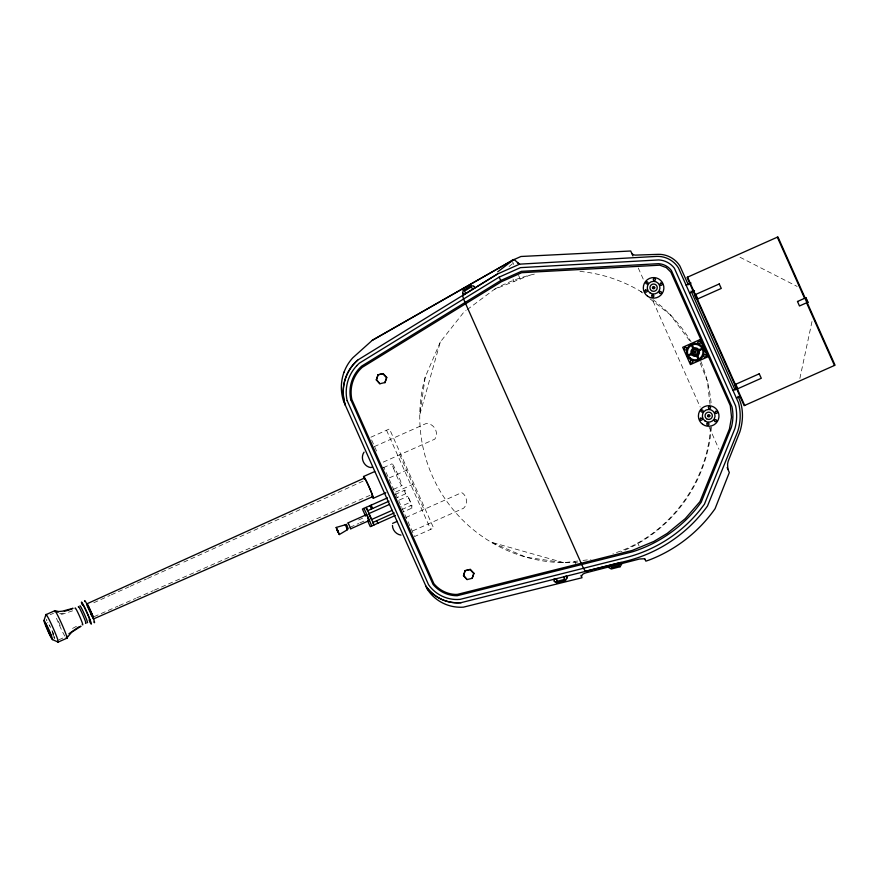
<?xml version="1.0" encoding="UTF-8"?>
<svg xmlns="http://www.w3.org/2000/svg" width="879" height="879" viewBox="0 0 879 879"><rect width="100%" height="100%" fill="white"/><g stroke="black" fill="none" stroke-linecap="round" stroke-linejoin="round"><path stroke-width="0.66" stroke-dasharray="4.39 3.3" d="M440.302 341.997L425.238 377.014L419.755 414.723L440.302 341.997L463.914 312.078L466.09 310.452M710.485 427.172C707.408 483.824 667.282 536.728 612.96 553.704M799.868 378.453L812.031 321.351M410.526 502.118L407.878 496.239L410.493 502.195L400.692 506.557M512.446 263.722L508.534 266.985M467.178 309.639L494.459 289.29L529.861 275.182M72.594 610.839L62.695 614.113L59.014 614.388M72.55 628.43L79.198 624.826M93.811 602.741L110.073 595.391M111.325 594.83L128.828 586.93M130.081 586.359L146.332 579.019M147.584 578.459L182.601 562.648M183.854 562.077L363.939 480.758M374.201 446.653L425.897 423.634C433.786 422.854 439.445 432.754 434.775 439.159L382.486 462.442M50.158 614.751L53.564 613.234M383.376 467.683L392.056 463.815M389.408 477.846L406.537 470.221M393.265 489.405L401.956 485.538M58.838 639.813L63.387 637.791M395.726 492.031L412.855 484.406M395.001 494.525L404.999 490.075L406.483 493.416L396.484 497.866M399.308 500.052L407.878 496.239M358.588 519.994L364.697 517.27M350.095 527.268L358.654 523.466M359.874 522.917L365.983 520.192M401.714 509.611L411.713 505.15L412.833 507.677L402.835 512.138M405.648 517.588L461.739 492.614C467.167 495.734 468.133 503.964 463.574 508.249L411.877 531.268M94.119 616.651L117.984 606.158M119.236 605.598L135.575 598.423M136.827 597.863L153.155 590.688M154.418 590.139L266.216 540.97M267.469 540.42L283.807 533.234M285.06 532.685L301.387 525.499M302.651 524.95L370.488 495.119M563.769 562.681L491.031 542.145L526.049 557.198L563.769 562.681L578.206 560.978M582.997 560.417L590.974 559.473M59.64 613.597L63.266 613.19M740.052 257.272L797.165 286.444M640.439 291.268L642.549 292.927M649.922 298.739L670.358 314.869L690.707 342.151M47.905 622.618L47.543 622.75M52.696 634.605L53.201 635.462M49.059 624.705L49.806 626.244M638.286 268.018L643.802 280.401M653.075 301.233L700.178 407.032M709.045 426.952L719.022 449.345M512.688 262.074L513.765 264.491M518.588 275.314L520.236 279.017M637.956 543.42L639.066 545.925M512.995 279.126L514.039 281.489M574.734 561.395L575.855 563.889M399.67 454.795L423.986 509.424M386.54 430.238L430.677 529.378M404.164 490.449L405.648 493.789M410.878 505.524L411.998 508.051M376.553 451.026L370.488 437.39L389.485 428.93L433.622 528.07L414.624 536.52L383.727 467.134M52.147 631.507L53.553 635.319M700.211 363.126L707.265 380.827L710.1 404.9M711.386 426.82A146.002 146.002 0 0 1 621.057 551.814M577.371 562.23A146.002 146.002 0 0 1 425.238 377.014M494.459 289.29A146.002 146.002 0 0 1 536.476 273.666M579.942 271.402A146.002 146.002 0 0 1 642.758 292.674M652.91 299.585A146.002 146.002 0 0 1 691.125 341.898M700.849 361.39A146.002 146.002 0 0 1 711.155 403.703M54.608 638.374A10.273 0.681 66 0 1 53.476 636.627M46.444 620.464A10.273 0.681 66 0 1 46.323 619.772M46.488 619.706A10.273 0.681 66 0 1 46.939 620.277M49.543 625.222A10.273 0.681 66 0 1 50.63 627.573M52.74 632.408A10.273 0.681 66 0 1 53.597 634.561M54.245 636.33A10.273 0.681 66 0 1 54.773 638.308M53.63 633.957A15.13 1 66 0 1 52.015 630.496M60.201 625.409A15.13 1 66 0 1 57.651 619.486M64.859 636.121A13.328 0.879 66 0 1 55.377 615.289M393.44 468.21A12.031 0.802 66 0 0 401.758 485.615A12.031 0.802 66 0 0 395.825 470.199A12.031 0.802 66 0 0 393.44 468.21"/><path stroke-width="1.32" d="M463.343 290.312L462.618 293.07L463.651 294.762L472.946 289.114M385.255 382.453L379.871 383.76L376.3 379.915L378.102 374.762L383.178 373.597L386.749 377.443L384.947 382.596L386.749 377.443M376.3 379.915L378.102 374.762M472.43 578.261L467.057 579.569L463.475 575.723L464.969 570.713L470.353 569.405L473.924 573.251L472.122 578.404L473.924 573.251M463.475 575.723L465.288 570.57M43.95 620.607L45.917 614.674L54.652 610.784M67.2 637.088L67.529 636.264M337.767 531.388L339.294 534.564L347.458 529.707L345.337 524.774L336.174 527.466L337.558 530.938M339.294 534.564L337.657 530.235M345.238 524.664L345.381 525.323M348.315 523.62L348.139 522.84L366.477 514.665L368.081 517.764L369.092 520.621L350.754 528.784L350.172 527.829M350.754 528.784L348.139 522.84M366.477 514.665L366.664 515.457M364.06 452.147C359.94 457.882 363.906 466.804 370.927 467.584L372.015 467.101M565.483 580.503L566.988 578.052L566.494 576.13L563.988 576.778L564.648 579.404L563.988 576.778M620.08 566.768L621.585 564.318M356.753 365.653L359.324 363.17L499.085 277.16L520.467 267.634L658.712 259.931A21.074 21.074 0 0 1 674.391 268.238L735.624 405.955A47.389 47.389 0 0 1 734.921 428.491L704.409 504.249L699.728 510.38A139.332 139.332 0 0 1 626.068 557.539L460.025 599.379L457.146 599.511A35.006 34.644 66 0 1 430.139 586.842L428.469 584.557L347.183 400.648M68.914 633.781L78.374 627.166L81.022 626.222L71.726 632.188L67.101 637.627M632.891 255.899L630.715 250.998L520.95 256.492L511.985 260.481L512.754 260.151L372.3 340.294L352.776 357.819A43.038 43.038 0 0 0 344.052 372.136M497.701 271.842L513.962 259.459L519.632 264.15L656.767 256.393A24.601 24.601 0 0 1 678.412 267.864L738.514 402.846A50.916 50.916 0 0 1 737.613 431.776L707.507 506.018A142.827 142.827 0 0 1 626.98 560.945L585.381 571.262L583.414 568.219L463.574 299.069L462.64 295.586L497.437 274.028L519.632 264.15L517.335 262.821M350.842 399.813L433.072 584.436A31.248 30.919 66 0 0 457.157 595.731L632.737 551.737A135.553 135.553 0 0 0 696.827 508.018L701.134 502.381L731.328 427.491A43.653 43.653 0 0 0 731.965 406.724L671.413 270.501A17.338 17.338 0 0 0 658.514 263.678L521.368 271.336L500.832 280.478L361.632 366.136L359.5 368.202A35.083 34.71 66 0 0 350.798 399.824M463.618 294.861L357.5 360.203A42.214 42.214 0 0 0 345.326 405.164A42.401 41.95 66 0 1 357.72 360.214M475.286 287.675L497.437 274.028M463.277 290.345L471.111 285.576L473.836 286.235M471.309 286.928L464.475 291.092L465.881 293.399M512.754 260.151L372.3 340.294M86.79 603.873L364.247 478.121M377.794 374.904L383.178 373.597M379.871 383.76L376.608 379.772M686.136 285.203L691.048 283.016M689.597 292.971L694.509 290.795M719.297 283.939L694.685 294.894L696.684 299.376L721.285 288.422L719.242 283.961M363.521 476.517L374.685 471.551M691.355 345.084L692.202 344.7M692.641 347.963L693.487 347.579M797.462 301.497L805.966 297.706L807.889 302.222M805.801 298.036L805.252 298.278L777.937 236.912L687.026 277.39L744.139 405.669L835.05 365.192L806.724 301.574M807.966 302.189L799.461 305.98L797.506 301.475M373.41 498.239L385.826 492.712M696.915 356.61L697.772 356.237M58.366 641.989L67.09 638.11M387.496 497.866L362.412 509.04L365.543 516.083M698.201 359.489L699.058 359.115M388.99 501.206L367.609 510.721L366.125 507.381A17.965 1.187 66 0 1 373.96 524.994L372.839 522.467L394.21 512.94M389.507 504.414L368.697 513.688L371.125 518.852M371.312 519.632L392.122 510.369M395.341 515.468L370.246 526.642L367.631 520.775M392.616 523.39L397.242 521.335M732.943 390.342L736.635 388.705M736.415 398.121L740.096 396.484M464.969 570.713L470.353 569.405M467.057 579.569L463.782 575.58M553.77 579.382L556.363 578.712L556.967 581.36L556.363 578.712M566.494 576.13L566.911 578.085M618.585 563.043L621.09 562.395L621.508 564.351M93.624 618.882L372.685 496.646M70.562 609.619L73.034 608.279L62.376 611.191L58.728 611.531L54.97 610.718L55.707 611.279M64.266 611.312L69.298 609.96M556.967 581.36L564.725 579.371M565.549 580.47L556.671 582.744L554.253 581.305L553.836 579.36M620.145 566.735L611.268 569.01L608.85 567.57L608.367 565.647M461.046 602.664L608.059 565.702M610.707 565.032L618.662 563.032L619.321 565.636L611.564 567.625L610.96 564.977L608.433 565.615L608.927 567.537M456.904 594.501L632.32 550.419L653.855 541.431L667.205 533.421L685.257 518.643L699.926 501.689L729.46 428.886L731.526 417.107L730.284 405.626L670.853 272.116L666.26 267.59L659.821 265.183L521.697 272.699L501.48 281.698L362.225 367.345L360.247 369.257A33.699 33.336 66 0 0 351.897 399.626L433.885 583.678A29.864 29.545 66 0 0 456.904 594.468M652.493 287.554L654.712 287.785A1.11 1.11 0 0 0 653.141 286.653A1.11 1.11 0 0 0 652.943 288.565A1.11 1.11 0 0 0 654.712 287.785M707.595 415.679L709.814 415.91A1.11 1.11 0 0 0 708.243 414.778A1.11 1.11 0 0 0 708.045 416.701A1.11 1.11 0 0 0 709.814 415.91M401 535.124C396.275 534.476 392.484 530.169 392.441 525.4M57.135 611.927L58.091 612.333M52.388 639.571A10.471 0.692 66 0 0 47.224 626.167A10.471 0.692 66 0 0 45.148 624.431A10.471 0.692 66 0 0 52.388 639.571L58.113 642.088M554.319 581.283L556.737 582.711M382.859 373.729L386.441 377.574M470.045 569.537L473.616 573.383M369.092 520.621L367.851 518.291M347.458 529.707L346.952 528.894M336.174 527.466L337.701 530.63M645.197 559.681L644.999 559.385A7.702 2.802 -19.3 0 0 643.813 558.78L639.494 559.011L586.15 572.767A6.219 2.088 -13.9 0 0 582.634 574.339L581.415 576.382M631.715 253.262L632.627 254.196A8.021 3.208 -3.2 0 0 635.088 255.119L658.085 254.361C666.754 254.02 675.336 258.646 679.906 266.007L688.279 284.796M348.271 528.839L346.293 524.236L346.667 525.345M473.77 286.257L474.869 287.927L472.715 289.235L471.243 286.961M462.684 293.037L463.716 294.74M87.845 604.95L93.119 616.531M86.988 605.334L92.262 616.915M499.085 277.16L500.832 280.478M367.982 518.324L368.433 519.104L368.092 518.083M337.492 530.202L336.965 529.268L337.371 530.487M337.965 531.817L338.492 532.751L337.899 531.081M90.845 613.773L91.493 615.091M337.382 530.861L337.8 531.784M805.713 297.827L807.702 302.31M804.911 298.179L806.9 302.662M777.333 237.176L804.571 298.333M806.559 302.815L834.457 365.466M695.794 294.399L697.794 298.882M735.8 384.244L737.8 388.727M687.576 277.138L695.893 295.827M697.003 298.311L744.7 405.428M691.07 291.059L735.141 390.056M737.931 396.319C743.744 407.142 743.469 420.349 739.876 431.842L728.251 461.068A13.888 5.933 -67.9 0 0 727.581 464.31L727.878 469.243M702.222 348.249L702.596 349.095M699.343 349.523L699.717 350.38M690.685 353.808L691.07 354.666M687.807 355.094L688.191 355.951M727.142 467.584L729.328 472.506L715.056 508.732A143.475 143.475 0 0 1 649.196 560.011L645.845 561.143L644.79 558.78M580.975 575.404L582.019 577.745L463.442 607.147A39.687 39.687 0 0 1 427.557 589.622M427.48 589.677L343.645 401.395A44.28 44.28 0 0 1 344.03 372.136M371.147 505.15L372.63 508.491M369.993 505.656L371.487 508.996M376.706 520.742L377.838 523.269M91.581 613.498L92.119 614.85M460.926 602.719A38.368 38.368 0 0 1 425.897 586.139A38.566 38.149 66 0 0 461.035 602.598M347.117 400.659A38.841 38.434 66 0 1 356.797 365.686M364.137 478.835A12.031 0.802 66 0 1 365.708 479.747A12.031 0.802 66 0 1 372.322 494.591A12.031 0.802 66 0 1 371.894 496.272M364.367 478.813A10.262 0.681 66 0 1 369.103 487.142A10.262 0.681 66 0 1 372.081 496.141M363.917 508.37A17.965 1.187 66 0 1 371.751 525.972M86.889 604.444A8.318 0.549 66 0 1 90.724 611.18A8.318 0.549 66 0 1 93.13 618.475M78.451 607.213A9.295 0.615 66 0 1 82.736 614.751A9.295 0.615 66 0 1 85.428 622.892M75.253 608.631A9.295 0.615 66 0 1 79.539 616.168A9.295 0.615 66 0 1 82.23 624.321M54.828 611.806A15.13 1 66 0 1 61.805 624.079A15.13 1 66 0 1 66.2 637.352M46.093 615.696A15.13 1 66 0 1 53.081 627.969A15.13 1 66 0 1 57.465 641.241M84.758 601.533A12.119 0.802 66 0 1 90.35 611.366A12.119 0.802 66 0 1 93.866 621.991M82.044 604.466A12.119 0.802 66 0 1 83.626 605.378A12.119 0.802 66 0 1 90.284 620.343A12.119 0.802 66 0 1 89.856 622.035M82.692 605.312A9.295 0.615 66 0 1 87.471 613.96A9.295 0.615 66 0 1 89.054 619.948M79.923 605.873A9.295 0.615 66 0 1 84.318 614.036A9.295 0.615 66 0 1 87.417 622.706M694.146 351.886C695.728 355.918 697.168 348.776 694.146 351.886M646.307 281.84L645.702 282.84L646.274 283.862L647.449 283.873L648.043 282.873L647.471 281.851L646.307 281.84M645.494 290.07L644.9 291.07L645.472 292.092L646.636 292.103L647.241 291.103L646.669 290.081L645.494 290.07M653.833 278.423L653.24 279.423L653.811 280.445L654.976 280.456L655.569 279.456L654.998 278.434L653.833 278.423M652.229 294.883L651.625 295.882L652.196 296.904L653.372 296.915L653.965 295.915L653.394 294.894L652.229 294.883M660.558 283.225L659.964 284.236L660.536 285.257L661.7 285.268L662.294 284.258L661.722 283.247L660.558 283.225M659.755 291.454L659.162 292.465L659.733 293.487L660.898 293.498L661.491 292.487L660.92 291.476L659.755 291.454M701.398 409.966L700.805 410.976L701.376 411.987L702.552 412.009L703.145 410.998L702.574 409.988L701.398 409.966M700.596 418.195L700.003 419.206L700.574 420.217L701.739 420.239L702.343 419.228L701.772 418.217L700.596 418.195M708.935 406.548L708.331 407.559L708.903 408.57L710.078 408.592L710.671 407.581L710.1 406.559L708.935 406.548M707.32 423.008L706.727 424.019L707.298 425.029L708.474 425.051L709.067 424.041L708.496 423.019L707.32 423.008M715.66 411.361L715.066 412.361L715.638 413.383L716.803 413.394L717.396 412.394L716.824 411.372L715.66 411.361M714.858 419.591L714.253 420.591L714.825 421.612L716 421.623L716.594 420.623L716.022 419.602L714.858 419.591M685.126 347.458L684.301 348.589L684.862 349.875L686.257 350.018L687.081 348.886L686.51 347.601L685.126 347.458M698.464 341.513L697.64 342.656L698.201 343.931L699.596 344.074L700.42 342.942L699.849 341.667L698.464 341.513M690.916 360.478L690.092 361.61L690.663 362.884L692.059 363.038L692.883 361.906L692.311 360.621L690.916 360.478M704.255 354.534L703.431 355.665L704.002 356.951L705.397 357.094L706.222 355.962L705.65 354.687L704.255 354.534M700.003 339.602L682.708 347.304L690.411 364.587L707.694 356.896L700.003 339.602M692.015 344.271L691.158 344.656L692.828 348.392L693.685 348.007L692.015 344.271M702.651 348.051L698.915 349.721L699.288 350.567L703.024 348.908L702.651 348.051M691.114 353.622L687.378 355.281L687.763 356.138L691.498 354.479L691.114 353.622M697.585 355.808L696.728 356.182L698.387 359.918L699.244 359.544L697.585 355.808M759.291 373.784L734.69 384.738L736.69 389.221L761.291 378.267L759.247 373.806M45.279 623.222C51.52 641.099 55.036 641.934 45.279 623.222M692.949 354.655A3.417 3.417 0 0 0 698.552 352.776A3.417 3.417 0 0 0 694.113 348.864A3.417 3.417 0 0 0 692.949 354.655M689.422 358.665A8.746 8.746 0 0 0 703.782 353.83A8.746 8.746 0 0 0 692.41 343.799A8.746 8.746 0 0 0 689.422 358.665M690.059 357.94A7.779 7.779 0 0 0 702.837 353.633A7.779 7.779 0 0 0 692.718 344.722A7.779 7.779 0 0 0 690.059 357.94M693.608 353.907A2.417 2.417 0 0 0 697.574 352.578A2.417 2.417 0 0 0 694.432 349.809A2.417 2.417 0 0 0 693.608 353.907M692.366 355.325A4.296 4.296 0 0 0 699.42 352.94A4.296 4.296 0 0 0 693.828 348.018A4.296 4.296 0 0 0 692.366 355.325M651.449 290.63A3.659 3.659 0 0 0 657.239 288.048A3.659 3.659 0 0 0 652.108 284.324A3.659 3.659 0 0 0 651.449 290.63M647.537 296.179A10.295 10.295 0 0 0 663.832 288.927A10.295 10.295 0 0 0 649.405 278.456A10.295 10.295 0 0 0 647.537 296.179M649.867 292.806A6.351 6.351 0 0 0 659.92 288.334A6.351 6.351 0 0 0 651.009 281.862A6.351 6.351 0 0 0 649.867 292.806M706.551 418.756A3.659 3.659 0 0 0 712.342 416.185A3.659 3.659 0 0 0 707.21 412.46A3.659 3.659 0 0 0 706.551 418.756M702.64 424.315A10.295 10.295 0 0 0 718.934 417.064A10.295 10.295 0 0 0 704.508 406.581A10.295 10.295 0 0 0 702.64 424.315M704.969 420.942A6.351 6.351 0 0 0 715.023 416.459A6.351 6.351 0 0 0 706.112 409.999A6.351 6.351 0 0 0 704.969 420.942"/></g></svg>
